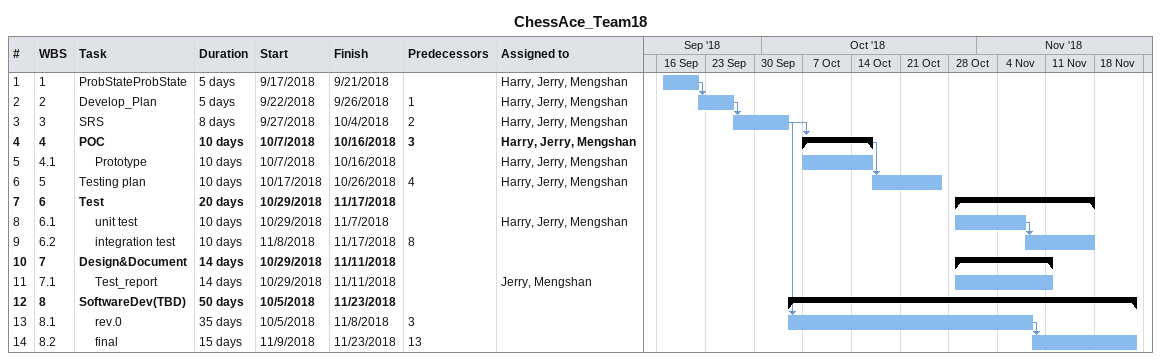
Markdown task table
ChessAce_Team18

| ID | WBS | Task | Duration | Start | Finish | Predecessors | Resources |
|---|---|---|---|---|---|---|---|
| 1 | 1 | ProbStateProbState | 5d | 2018-09-17 | 2018-09-21 |  | Harry, Jerry, Mengshan |
| 2 | 2 | Develop_Plan | 5d | 2018-09-22 | 2018-09-26 | 1 | Harry, Jerry, Mengshan |
| 3 | 3 | SRS | 8d | 2018-09-27 | 2018-10-04 | 2 | Harry, Jerry, Mengshan |
| 4 | 4 | **POC** | 10d | 2018-10-07 | 2018-10-16 | 3 | Harry, Jerry, Mengshan |
| 5 | 4.1 | Prototype | 10d | 2018-10-07 | 2018-10-16 |  | Harry, Jerry, Mengshan |
| 6 | 5 | Testing plan | 10d | 2018-10-17 | 2018-10-26 | 4 | Harry, Jerry, Mengshan |
| 7 | 6 | **Test** | 20d | 2018-10-29 | 2018-11-17 |  |  |
| 8 | 6.1 | unit test | 10d | 2018-10-29 | 2018-11-07 |  | Harry, Jerry, Mengshan |
| 9 | 6.2 | integration test | 10d | 2018-11-08 | 2018-11-17 | 8 |  |
| 10 | 7 | **Design&Document** | 14d | 2018-10-29 | 2018-11-11 |  |  |
| 11 | 7.1 | Test_report | 14d | 2018-10-29 | 2018-11-11 |  | Jerry, Mengshan |
| 12 | 8 | **SoftwareDev(TBD)** | 50d | 2018-10-05 | 2018-11-23 |  |  |
| 13 | 8.1 | rev.0 | 35d | 2018-10-05 | 2018-11-08 | 3 |  |
| 14 | 8.2 | final | 15d | 2018-11-09 | 2018-11-23 | 13 |  |
